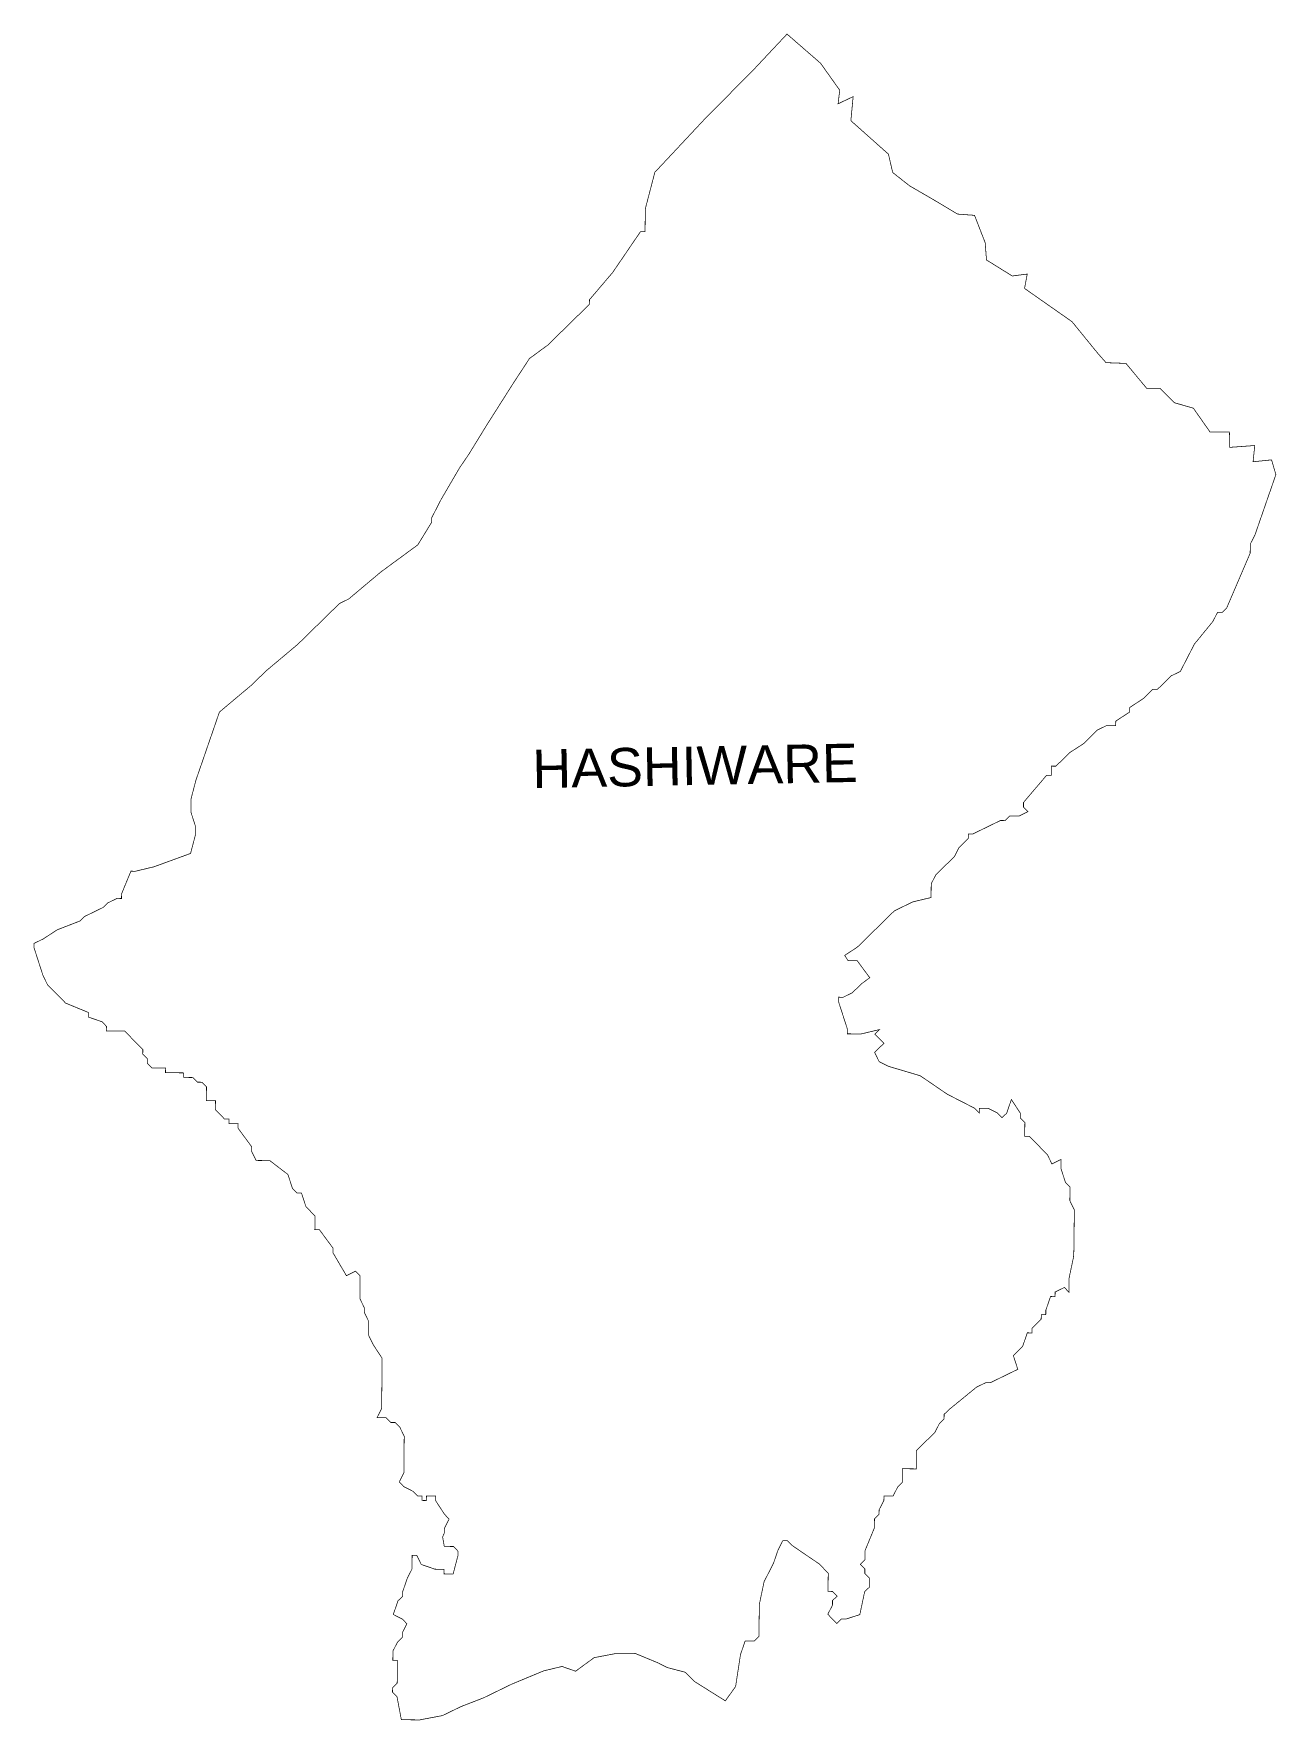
# Model space of a CAD drawing. Header units: metres. Extents: x 274638 to 286204, y 2074144 to 2080540.
# Drawn here: x 282692 to 286204, y 2075282 to 2080050 of the extents above.
import ezdxf

# ---------------------------------------------------------------- set-up
doc = ezdxf.new("R2010")
doc.units = ezdxf.units.M
doc.layers.add('VILLAGE NAME', color=250, linetype='Continuous')

msp = doc.modelspace()

# ---------------------------------------------------------------- linework, layer by layer
at = {"color": 6, "const_width": 2}
msp.add_lwpolyline([(284820.7, 2080049.5), (284915.6, 2079967), (284969.7, 2079890.8), (284965.1, 2079852.4), (285007.6, 2079872.6), (285001.2, 2079804.6), (285107.3, 2079710.1), (285119.4, 2079658.1), (285166.9, 2079620.6), (285198.5, 2079602.2), (285229.8, 2079584.1), (285252.2, 2079570.8), (285302.8, 2079540.5), (285350.7, 2079537), (285380.8, 2079459.7), (285384.5, 2079410.8), (285457.3, 2079365.5), (285499.7, 2079370.9), (285492.1, 2079330.3), (285626.4, 2079236.2), (285661.9, 2079192.5), (285691.9, 2079155.6), (285700, 2079145.8), (285722.4, 2079120.4), (285778.8, 2079118.3), (285837.2, 2079048), (285875.3, 2079047.6), (285915.7, 2079007.1), (285969.2, 2078991.7), (286016.3, 2078924.5), (286071.3, 2078923.9), (286072.2, 2078880.9), (286142.8, 2078886.1), (286138.1, 2078840.2), (286190.3, 2078845.5), (286202.5, 2078803.9), (286154.2, 2078664.6), (286143.3, 2078633), (286130.1, 2078607.3), (286129.8, 2078581.5), (286063.6, 2078427), (286050.6, 2078414.2), (286037.6, 2078414.3), (286024.4, 2078388.6), (285972.1, 2078324.5), (285932.5, 2078247.3), (285906.5, 2078234.7), (285867.4, 2078196.3), (285854.4, 2078196.4), (285828.3, 2078170.8), (285789.3, 2078145.3), (285789.2, 2078132.4), (285750.1, 2078106.9), (285750, 2078094), (285724.1, 2078094.3), (285698.1, 2078081.6), (285659, 2078043.2), (285619.9, 2078017.8), (285580.8, 2077979.4), (285567.8, 2077979.5), (285567.6, 2077953.7), (285554.6, 2077953.8), (285489.2, 2077876.9), (285489.1, 2077863.9), (285501.9, 2077850.9), (285475.9, 2077838.2), (285450, 2077838.5), (285437, 2077825.7), (285424.1, 2077825.8), (285346.1, 2077787.8), (285333.2, 2077787.9), (285333.1, 2077775), (285306.9, 2077749.4), (285293.8, 2077723.7), (285241.5, 2077672.5), (285228.3, 2077646.8), (285227.9, 2077608), (285176.1, 2077595.6), (285124.1, 2077570.3), (285019.7, 2077467.9), (284983.7, 2077444.4), (284993.5, 2077429.4), (285019.3, 2077429.1), (285054.5, 2077381.2), (285031.6, 2077364.4), (285005.4, 2077338.8), (284979.5, 2077326.1), (284966.5, 2077326.2), (284966.4, 2077313.3), (284991.5, 2077235.5), (284991.4, 2077222.6), (285030.1, 2077222.2), (285082, 2077234.6), (285068.9, 2077221.8), (285094.5, 2077195.7), (285068.4, 2077170), (285081, 2077144.1), (285106.8, 2077130.9), (285197, 2077104.1), (285274.1, 2077051.6), (285351.2, 2077012.1), (285364, 2076999), (285364.1, 2077011.9), (285390, 2077011.7), (285415.7, 2076998.5), (285428.6, 2076985.5), (285441.6, 2076998.2), (285454.9, 2077036.9), (285480.3, 2076997.9), (285480.2, 2076984.9), (285493, 2076971.9), (285492.6, 2076933.1), (285505.5, 2076932.9), (285556.8, 2076880.7), (285569.4, 2076854.7), (285595.4, 2076867.4), (285595.1, 2076841.5), (285607.7, 2076802.6), (285620.4, 2076789.6), (285620.1, 2076750.8), (285632.7, 2076724.8), (285632.5, 2076696.8), (285631.8, 2076627), (285631.4, 2076606.6), (285630.3, 2076590.2), (285618.3, 2076533.2), (285617.8, 2076531), (285617.4, 2076492.2), (285604.7, 2076505.3), (285578.7, 2076492.6), (285578.5, 2076479.7), (285565.6, 2076479.8), (285552.3, 2076441.2), (285552.2, 2076428.2), (285539.2, 2076428.4), (285539.1, 2076415.5), (285513, 2076389.9), (285512.9, 2076376.9), (285499.9, 2076377.1), (285486.6, 2076338.4), (285460.5, 2076312.8), (285473, 2076273.9), (285395.1, 2076235.9), (285381.9, 2076235.9), (285356.2, 2076223.4), (285320.5, 2076194.2), (285278, 2076159.5), (285264.9, 2076146.7), (285264.8, 2076133.8), (285251.7, 2076121), (285238.5, 2076095.3), (285186.3, 2076044.1), (285185.8, 2075992.4), (285147, 2075992.8), (285146.6, 2075954), (285133.6, 2075941.2), (285120.4, 2075915.5), (285094.5, 2075915.8), (285094.4, 2075902.8), (285081.2, 2075877.1), (285081, 2075864.2), (285068, 2075851.4), (285067.7, 2075825.5), (285041.2, 2075761.1), (285041, 2075735.3), (285027.9, 2075722.5), (285040.7, 2075709.4), (285040.7, 2075696.4), (285053.4, 2075683.4), (285053.1, 2075657.6), (285040.1, 2075644.8), (285026.5, 2075580.3), (284987.6, 2075567.8), (284974.7, 2075567.9), (284961.6, 2075555.1), (284936, 2075581.3), (284949.2, 2075606.9), (284949.3, 2075619.9), (284962.4, 2075632.7), (284949.6, 2075645.7), (284936.6, 2075645.8), (284937.2, 2075697.5), (284911.6, 2075723.7), (284834.6, 2075776.2), (284821.7, 2075789.2), (284808.8, 2075789.3), (284795.6, 2075763.6), (284782.3, 2075725), (284755.9, 2075673.5), (284742.4, 2075609), (284741.4, 2075518.5), (284728.4, 2075505.7), (284702.5, 2075506), (284689.2, 2075467.4), (284675.4, 2075377), (284646.4, 2075336.5), (284559.2, 2075391.1), (284533.6, 2075417.2), (284482, 2075430.7), (284456.3, 2075443.8), (284391.9, 2075470.4), (284340.2, 2075470.9), (284275.4, 2075458.6), (284223.3, 2075420.3), (284184.7, 2075433.7), (284132.8, 2075421.2), (284041.9, 2075383.4), (283964, 2075345.4), (283899.1, 2075320.2), (283847.1, 2075294.9), (283782.4, 2075282.6), (283730.6, 2075283.1), (283718.4, 2075347.9), (283705.6, 2075360.9), (283705.7, 2075373.8), (283718.8, 2075386.6), (283719.4, 2075451.3), (283706.5, 2075451.4), (283706.8, 2075477.3), (283720, 2075503), (283733.1, 2075515.8), (283733.1, 2075528.7), (283746.3, 2075554.4), (283733.5, 2075567.5), (283707.8, 2075580.7), (283721.1, 2075619.3), (283734.2, 2075632.1), (283734.3, 2075645.1), (283747.6, 2075683.7), (283760.8, 2075709.4), (283761.2, 2075748.2), (283774.2, 2075748.1), (283786.8, 2075722.1), (283825.5, 2075708.8), (283851.3, 2075708.5), (283851.2, 2075695.6), (283877, 2075695.3), (283890.1, 2075745.3), (283890.5, 2075746.9), (283890.6, 2075759.8), (283877.8, 2075772.9), (283852, 2075773.1), (283847.2, 2075800), (283852.4, 2075811.9), (283852.5, 2075824.9), (283865.7, 2075850.6), (283852.9, 2075863.6), (283827.4, 2075902.7), (283827.5, 2075915.6), (283801.7, 2075915.9), (283801.5, 2075902.9), (283788.6, 2075903.1), (283788.8, 2075916), (283775.9, 2075916.1), (283763, 2075929.2), (283737.3, 2075942.4), (283724.5, 2075955.4), (283737.7, 2075981.1), (283738.7, 2076084.6), (283726.1, 2076110.6), (283713.3, 2076123.6), (283700.5, 2076123.6), (283687.6, 2076136.8), (283661.7, 2076137.1), (283674.9, 2076162.8), (283676.3, 2076305), (283650.9, 2076344), (283638.2, 2076370), (283638.6, 2076408.8), (283625.9, 2076434.8), (283626.1, 2076447.7), (283613.4, 2076473.7), (283614.1, 2076538.3), (283601.2, 2076551.4), (283575.3, 2076538.7), (283537.2, 2076603.7), (283537.3, 2076616.7), (283499, 2076668.8), (283486.1, 2076668.9), (283486.5, 2076707.7), (283460.9, 2076733.8), (283448.3, 2076772.7), (283435.4, 2076772.8), (283422.6, 2076785.9), (283410.1, 2076824.8), (283358.7, 2076864.1), (283320, 2076864.5), (283307.3, 2076890.5), (283307.4, 2076903.4), (283269.2, 2076955.5), (283269.3, 2076968.4), (283243.5, 2076968.7), (283243.6, 2076981.6), (283230.7, 2076981.7), (283205.1, 2077007.9), (283205.3, 2077033.7), (283179.5, 2077033.7), (283179.9, 2077072.8), (283167.1, 2077085.8), (283154.2, 2077085.9), (283141.3, 2077099), (283115.5, 2077099.3), (283115.6, 2077112.2), (283063.9, 2077112.7), (283064.1, 2077125.7), (283025.3, 2077126.1), (283012.5, 2077139.1), (283012.6, 2077152), (282999.8, 2077165.1), (282999.9, 2077178), (282948.8, 2077230.2), (282897, 2077230.7), (282897.2, 2077243.7), (282884.4, 2077256.7), (282845.7, 2077270.1), (282845.9, 2077283), (282781.5, 2077309.5), (282730.3, 2077361.7), (282717.6, 2077387.7), (282692.5, 2077465.5), (282692.7, 2077478.4), (282718.7, 2077491.1), (282757.7, 2077516.6), (282822.6, 2077541.8), (282835.7, 2077554.6), (282887.6, 2077579.9), (282900.7, 2077592.7), (282926.7, 2077605.4), (282939.6, 2077605.2), (282939.7, 2077618.2), (282966.2, 2077682.5), (282979.2, 2077682.4), (283031, 2077694.8), (283134.8, 2077732.6), (283148.3, 2077784.1), (283148.5, 2077810), (283136, 2077848.9), (283136.4, 2077887.7), (283149.8, 2077939.3), (283216.4, 2078132.5), (283307.7, 2078209.1), (283346.9, 2078247.6), (283412.1, 2078302.4), (283438.1, 2078324.2), (283510, 2078394.6), (283555.7, 2078439.4), (283581.6, 2078452), (283672.9, 2078528.7), (283777.1, 2078605.2), (283816.5, 2078669.5), (283816.7, 2078682.4), (283837.4, 2078722.8), (283843.1, 2078733.8), (283874.2, 2078787.1), (283895.7, 2078823.8), (283921.9, 2078862.3), (283972.4, 2078944.6), (284043.5, 2079056.7), (284092.7, 2079132.1), (284144.8, 2079170.3), (284182.2, 2079207), (284262.3, 2079285.5), (284262.4, 2079298.5), (284299.7, 2079342.3), (284327.9, 2079375.4), (284406.6, 2079490.9), (284419.5, 2079490.8), (284420.2, 2079555.4), (284447.1, 2079658.6), (284590.8, 2079812.2), (284724, 2079946.4), (284820.7, 2080049.5)], dxfattribs=at)

# ---------------------------------------------------------------- texts
at = {"layer": 'VILLAGE NAME', "insert": (284099.9, 2078026), "char_height": 108.748, "attachment_point": 1, "rotation": 1.1028}
msp.add_mtext_dynamic_manual_height_columns('{\\fArial|b0|i0|c0|p34;HASHIWARE}', width=726.929, gutter_width=543.7, heights=[0], dxfattribs=at)

doc.saveas('drawing.dxf')
